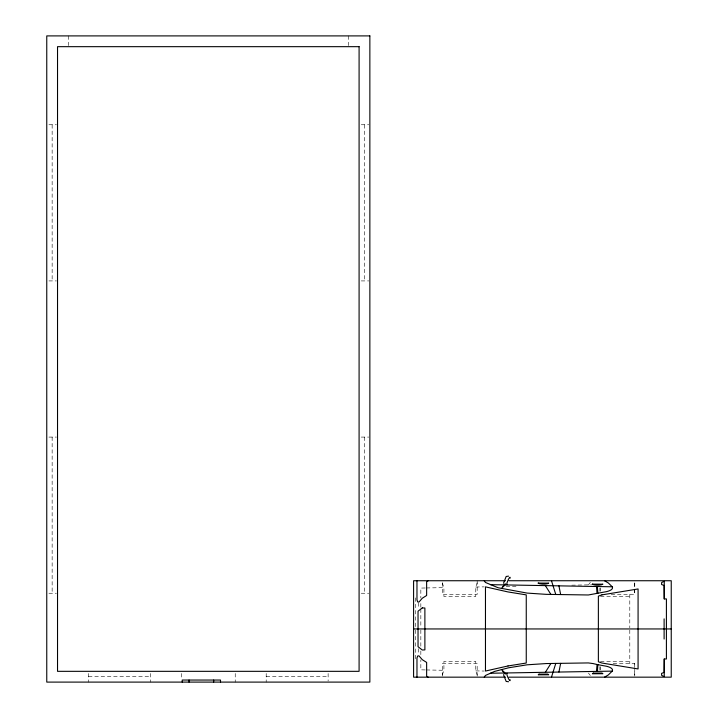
<?xml version="1.0" encoding="UTF-8"?>
<svg xmlns="http://www.w3.org/2000/svg" width="718" height="718" viewBox="0 0 718 718"><rect width="100%" height="100%" fill="white"/><g stroke="black" fill="none" stroke-linecap="round" stroke-linejoin="round"><path stroke-width="0.54" stroke-dasharray="3.59 2.69" d="M442.297 675.028L443.912 670.28L443.912 661.386L475.765 661.386L475.765 670.89L477.174 675.028M442.297 582.881L443.912 587.629L443.912 596.523L475.765 596.523L475.765 587.019L477.174 582.881M634.757 582.881L634.541 594.414M588.437 584.865L590.349 582.388M425.236 587.988L420.838 588.069L420.838 598.013M426.33 587.961L443.912 587.629M475.765 587.019L484.201 586.857M506.154 586.435L518.423 586.202M571.788 585.179L591.713 584.802M48.914 124.752L56.453 124.752M361.244 124.752L368.783 124.752M48.914 280.917L56.453 280.917M361.244 280.917L368.783 280.917M48.914 437.082L56.453 437.082M361.244 437.082L368.783 437.082M48.914 593.247L56.453 593.247M361.244 593.247L368.783 593.247M611.162 594.414L634.757 594.414L634.757 582.845M600.472 596.523L629.794 596.523M600.472 661.386L629.794 661.386M613.163 663.486L634.757 663.486L634.757 666.645M88.493 676.715L150.421 676.715M266.199 676.715L328.126 676.715M425.236 669.921L420.838 669.84L420.838 659.896M426.33 669.948L443.912 670.28M475.765 670.89L484.201 671.052M588.437 673.044L590.349 675.521M634.757 675.028L634.541 670.047M634.757 667.695L634.757 676.114M634.541 663.486L634.541 668.952M629.794 594.414L629.794 627.837M629.794 630.072L629.794 663.486M600.472 587.889L600.472 591.156M600.472 666.753L600.472 670.011M599.871 588.105L599.871 591.264M599.871 666.645L599.871 669.804M477.174 580.736L477.174 594.414L442.297 594.414L442.297 582.845M477.174 676.114L477.174 663.486L442.297 663.486L442.297 676.114M420.838 603.542L420.838 607.958M420.838 609.061L420.838 627.846M420.838 630.054L420.838 646.631M420.838 651.055L420.838 655.471M418.576 602.752L418.576 608.209M418.576 648.605L418.576 654.062M415.264 597.879L415.264 627.846M415.264 630.063L415.264 660.03M364.475 124.752L364.475 280.917M364.475 437.082L364.475 593.247M348.32 35.9L348.32 45.593M328.126 673.484L328.126 681.023M266.199 673.484L266.199 682.1M235.235 673.484L235.235 682.1M181.385 673.484L181.385 678.869M150.421 673.484L150.421 682.1M88.493 673.484L88.493 682.1M68.3 35.9L68.3 45.593M52.145 124.752L52.145 280.917M52.145 437.082L52.145 593.247"/><path stroke-width="1.08" d="M664.204 658.989L664.078 672.416L661.556 673.412L661.628 675.369L664.258 676.607L664.258 658.989L666.412 658.989L666.412 598.92L664.204 598.92L664.078 585.493L661.556 584.488L661.628 582.54L664.258 581.302L664.258 598.92M597.367 671.375L597.87 664.644M596.496 671.393L597.062 664.518L593.158 663.585L588.347 662.929L546.245 663.558L527.174 664.805L508.685 667.776L494.558 671.42L485.431 675.458L484.246 677.164M560.65 663.36L558.927 672.048M503.506 674.651L506.163 681.436L508.559 681.759M555.777 663.423L551.478 677.164M510.13 578.187C510.597 574.149 505.651 584.174 507.043 584.766M550.912 663.477L545.357 672.29M503.013 586.525L505.104 584.012M503.147 586.283L505.284 583.994M501.406 588.491L504.996 584.919M597.062 664.518L606.513 666.268A13.651 4.676 0 0 1 612.248 671.124L608.325 674.938L604.511 677.164M428.188 580.736L426.636 581.813L426.636 595.491L422.283 598.229L419.034 601.989L417.768 601.998L416.97 599.916L416.97 580.736M484.246 580.736L485.431 582.442L498.121 587.755L527.174 593.095L546.245 594.351L588.347 594.98L606.513 591.641A13.651 4.676 0 0 0 612.248 586.785L608.325 582.971L604.511 580.736M490.394 673.242L612.239 671.124M505.535 580.736L413.586 580.736L413.586 677.164L505.535 677.164M508.9 580.736L671.24 580.736L671.24 677.164L508.9 677.164M664.114 618.862L664.114 639.038M413.586 628.95L671.24 628.95M490.394 584.658L612.239 586.785M508.559 576.141L506.163 576.473L503.506 583.258M507.043 673.143C505.651 673.735 510.597 683.751 510.13 679.722M428.188 677.164L426.636 676.096L426.636 662.418L422.283 659.68L419.034 655.92L417.768 655.911L416.97 657.984L416.97 677.164M501.406 669.418L504.996 672.99M503.147 671.617L505.284 673.915M503.013 671.375L505.104 673.897M545.357 585.619L550.912 594.423M551.478 580.736L555.777 594.486M558.927 585.861L560.65 594.54M596.496 586.516L597.062 593.391M597.367 586.525L597.87 593.265M220.507 682.1L220.507 680.045L182.21 680.045L182.21 682.1M213.668 680.045L213.668 682.1M189.049 680.045L189.049 682.1M538.195 583.088C539.945 584.506 546.874 584.533 548.696 583.142L538.195 583.088M592.395 584.138C594.145 585.556 601.074 585.592 602.887 584.192L592.395 584.138M422.283 607.895L418.038 611.215L418.038 646.694L422.283 650.014L424.885 649.898L424.885 608.011L422.283 607.895M539.047 674.139L538.195 674.821L548.696 674.767L547.798 674.094L539.047 674.139M593.247 673.089L592.395 673.771L602.887 673.708L601.989 673.044L593.247 673.089M601.917 594.881L598.372 596.12L598.372 661.79L601.917 663.028L638.078 668.952L638.078 588.957L601.917 594.881M508.012 665.963L485.467 671.043L485.467 586.866L508.012 591.937L526.258 594.881L526.258 663.028L508.012 665.963M369.86 35.9L46.76 35.9L46.76 682.1L369.86 682.1L369.86 35.9M359.09 46.67L57.53 46.67L57.53 671.33L359.09 671.33L359.09 46.67"/></g></svg>
